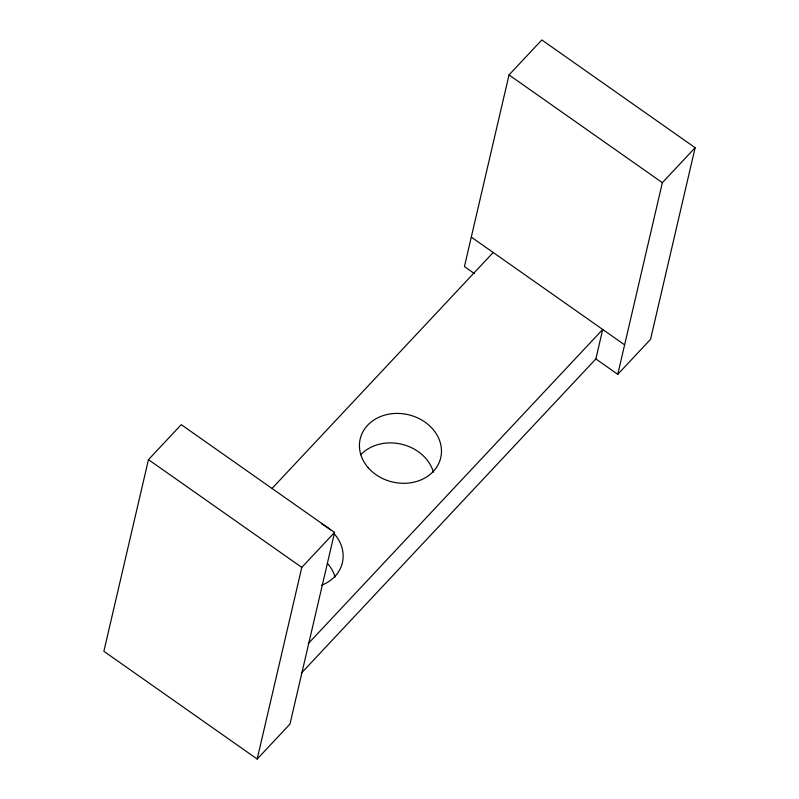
<?xml version="1.0" encoding="UTF-8"?>
<svg xmlns="http://www.w3.org/2000/svg" width="799" height="799" viewBox="0 0 799 799"><rect width="100%" height="100%" fill="white"/><g stroke="black" fill="none" stroke-linecap="round" stroke-linejoin="round"><path stroke-width="1.2" d="M148.464 459.635L103.87 651.295L257.188 759.05L289.967 724.074L334.571 532.424L181.243 424.659L148.464 459.635L301.792 567.39L257.188 759.05M308.214 643.674L602.716 329.458L595.854 358.941L617.757 374.341L650.536 339.365L695.13 147.705L541.812 39.95L509.033 74.926L464.429 266.576L474.386 273.578M617.757 374.341L662.351 182.681L695.13 147.705M272.109 488.379L493.203 252.484M301.792 567.39L334.571 532.424M301.353 673.158L595.854 358.941M509.033 74.926L662.351 182.681M471.29 237.093L624.618 344.858M334.362 533.922A41.358 34.567 13.1 0 1 321.498 585.297M321.677 523.974A41.358 34.567 13.1 0 1 330.347 529.907M360.739 454.751A41.358 34.567 13.1 0 1 401.767 444.254A41.358 34.567 13.1 0 1 433.438 472.219M327.5 563.405A41.358 34.567 13.1 0 1 335.101 577.138M368.199 467.715A41.358 34.567 13.1 0 0 438.551 463.869A41.358 34.567 13.1 0 0 394.606 413.483A41.358 34.567 13.1 0 0 368.199 467.715"/></g></svg>
